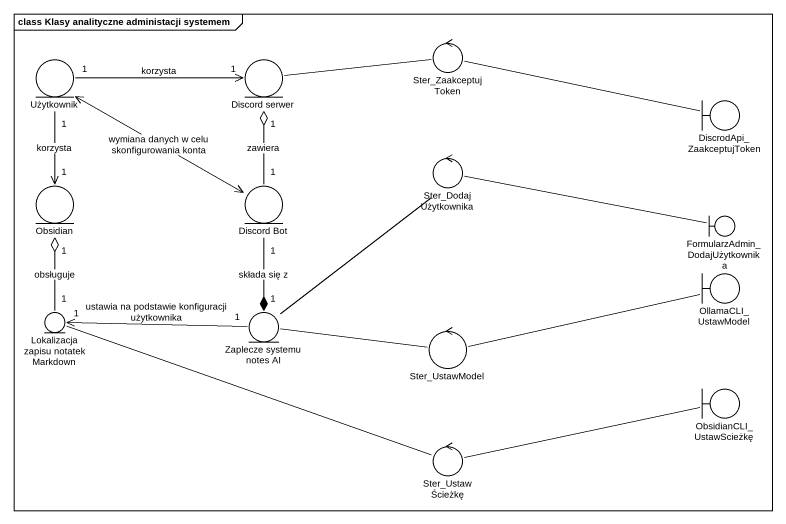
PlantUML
@startuml
mainframe class Klasy analityczne administacji systemem
entity Użytkownik
entity "Discord serwer" as Discord_serwer
control Ster_ZaakceptujToken
boundary DiscrodApi_ZaakceptujToken
entity Obsidian
entity "Discord Bot" as Discord_Bot
control Ster_DodajUżytkownika
boundary "FormularzAdmin_DodajUżytkownika" as FormularzAdmin
boundary OllamaCLI_UstawModel
entity "Lokalizacja zapisu notatek Markdown" as Lokalizacja_zapisu_notatek
entity "Zaplecze systemu notes AI" as Zaplecze_systemu_notes_AI
control Ster_UstawModel
boundary ObsidianCLI_UstawScieżkę
control Ster_UstawŚcieżkę
Użytkownik "1" -right-> "1" Discord_serwer : korzysta
Użytkownik "1" --> "1" Obsidian : korzysta
Użytkownik <--> Discord_Bot : wymiana danych w celu skonfigurowania konta
Ster_ZaakceptujToken -left- Discord_serwer
DiscrodApi_ZaakceptujToken -left- Ster_ZaakceptujToken
Discord_Bot "1" -up-o "1" Discord_serwer : zawiera
Discord_Bot "1" --* "1" Zaplecze_systemu_notes_AI : składa się z
Ster_DodajUżytkownika -- Zaplecze_systemu_notes_AI
FormularzAdmin -left- Ster_DodajUżytkownika
OllamaCLI_UstawModel -left- Ster_UstawModel
Lokalizacja_zapisu_notatek "1" -up-o "1" Obsidian : obsługuje
Lokalizacja_zapisu_notatek -right- Ster_UstawŚcieżkę
Zaplecze_systemu_notes_AI "1" -left-> "1" Lokalizacja_zapisu_notatek : ustawia na podstawie konfiguracji użytkownika
Ster_UstawModel -left- Zaplecze_systemu_notes_AI
Ster_UstawŚcieżkę -right- ObsidianCLI_UstawScieżkę
@enduml
